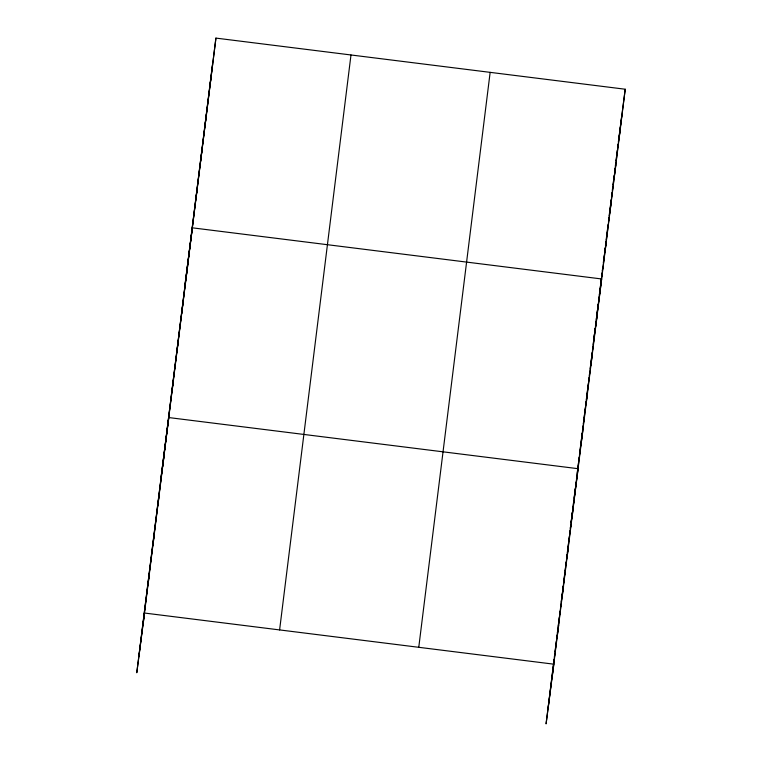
<?xml version="1.0" encoding="UTF-8"?>
<svg xmlns="http://www.w3.org/2000/svg" width="762" height="762" viewBox="0 0 762 762"><rect width="100%" height="100%" fill="white"/><g stroke="black" fill="none" stroke-linecap="round" stroke-linejoin="round"><path stroke-width="1.14" d="M138.913 656.377L212.484 64.551M143.227 623.106L215.922 38.1L625.221 89.23L552.526 674.246M279.606 629.917L350.987 54.978M418.767 647.3L490.147 72.361M554.079 659.501L546.078 723.9L553.841 664.178L144.542 613.048L136.779 672.77L215.922 38.1M554.365 657.206L554.784 653.758M555.069 651.453L555.641 646.862M555.927 644.557L556.355 641.109M556.641 638.804L557.07 635.356M557.355 633.06L557.927 628.459M558.213 626.164L558.641 622.706M558.927 620.411L559.356 616.963M559.641 614.658L560.07 611.21M560.642 606.609L560.927 604.314M561.213 602.009L561.642 598.561M561.927 596.265L562.356 592.817M562.785 589.359L563.213 585.911M563.499 583.616L564.785 573.262M565.071 570.967L565.499 567.519M565.785 565.213L566.214 561.765M566.499 559.47L567.061 554.869M567.347 552.564L567.776 549.116M568.061 546.821L568.49 543.363M568.776 541.068L569.347 536.467M569.633 534.172L570.062 530.714M571.062 522.665L571.633 518.074M571.919 515.769L572.348 512.321M572.633 510.016L573.062 506.568M573.348 504.273L573.776 500.824M574.205 497.376L574.634 493.919M575.062 490.471L575.348 488.175M575.634 485.87L576.062 482.422M576.491 478.974L576.92 475.526M577.205 473.221L578.491 462.877M578.777 460.572L579.206 457.124M579.482 454.828L580.768 444.475M581.054 442.179L581.482 438.731M581.768 436.426L582.197 432.978M582.482 430.682L583.054 426.082M583.34 423.777L583.768 420.329M584.054 418.033L584.483 414.576M584.768 412.28L585.34 407.68M585.626 405.384L586.054 401.926M586.34 399.631L586.769 396.183M587.054 393.878L587.626 389.287M587.912 386.982L588.34 383.534M588.626 381.229L589.055 377.781M589.34 375.485L589.769 372.037M590.198 368.579L590.626 365.131M590.912 362.836L591.483 358.235M591.76 355.94L592.188 352.482M592.474 350.187L592.903 346.739M593.188 344.434L593.76 339.833M594.046 337.537L594.474 334.089M594.76 331.784L595.189 328.336M595.474 326.041L596.046 321.44M596.332 319.135L596.76 315.687M597.046 313.392L597.475 309.943M597.76 307.638L598.189 304.19M598.618 300.742L599.046 297.294M599.332 294.989L599.761 291.541M600.046 289.246L600.475 285.788M600.904 282.34L601.332 278.892M601.618 276.596L602.047 273.139M602.332 270.843L602.761 267.395M603.333 262.795L603.618 260.499M603.904 258.194L604.323 254.746M604.609 252.441L605.18 247.85M605.466 245.545L605.895 242.097M606.181 239.792L606.609 236.344M606.895 234.048L607.466 229.448M607.752 227.152L608.038 224.847M608.467 221.399L608.895 217.951M609.181 215.646L609.752 211.045M610.038 208.75L610.467 205.302M610.753 202.997L611.181 199.549M611.467 197.253L612.038 192.653M612.324 190.348L612.753 186.9M613.039 184.604L613.467 181.156M613.753 178.851L614.182 175.403M614.61 171.955L615.039 168.507M615.325 166.202L615.753 162.754M616.039 160.458L616.458 157.001M616.887 153.553L617.315 150.104M548.211 707.517L602.885 267.11M603.085 266.319L621.782 115.681M209.902 86.116L211.207 76.048M205.188 124.054L206.502 113.995M200.482 162.001L201.787 151.943M195.767 199.949L197.072 189.881M184.604 287.55L192.367 227.828L601.666 278.968L596.322 320.05M186.347 275.844L187.652 265.776M181.632 313.792L182.937 303.724M176.927 351.739L178.232 341.671M172.212 389.677L173.517 379.619M161.049 477.288L168.812 417.566L578.11 468.697L574.234 498.529M162.649 466.725L163.954 456.657M157.791 505.825L159.096 495.757M152.943 544.916L154.248 534.848M148.085 584.016L149.39 573.948M617.611 147.78L618.068 144.275M618.373 141.932L618.83 138.417M619.135 136.084L625.221 89.23M619.201 137.246L620.506 127.178M614.486 175.193L615.791 165.125M609.781 213.141L611.086 203.073M605.066 251.079L606.371 241.021M593.903 338.69L595.274 328.155M595.579 325.812L596.036 322.297M595.646 326.974L596.951 316.916M590.931 364.922L592.236 354.854M586.226 402.869L587.531 392.801M581.511 440.817L582.816 430.749M571.109 522.57L571.567 519.055M571.871 516.712L572.481 512.035M572.624 510.902L573.938 500.777M571.948 517.855L573.253 507.797M567.09 556.955L568.395 546.887M562.242 596.046L563.547 585.988M557.384 635.146L558.689 625.078M570.776 524.97L570.347 528.418L570.805 524.904"/></g></svg>
